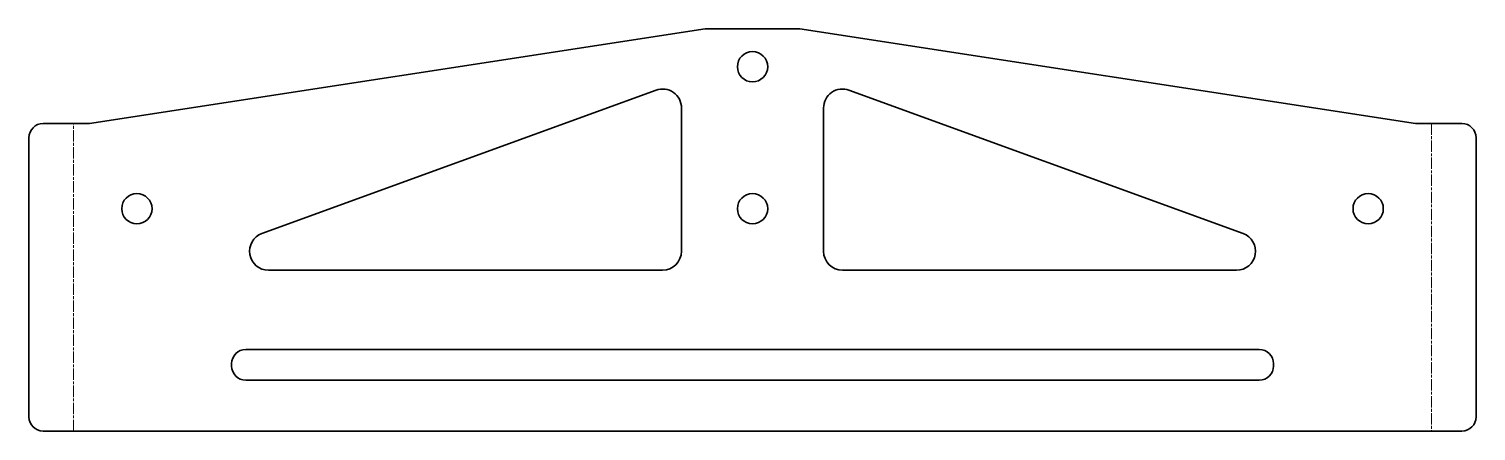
# Model space of a CAD drawing. Header units: inches. Extents: x 0 to 306, y 0 to 85.
import ezdxf

# ---------------------------------------------------------------- set-up
doc = ezdxf.new("R2010")
doc.units = ezdxf.units.IN
doc.header["$MEASUREMENT"] = 0
doc.linetypes.add('Chain', pattern=[13.68, 9.12, -1.14, 2.28, -1.14])
doc.layers.add('SIMUMAK Bend Centerline (ISO)', color=7, linetype='Chain', lineweight=9)
doc.layers.add('SIMUMAK Visible (ISO)', color=7, linetype='Continuous', lineweight=35)

# ---------------------------------------------------------------- blocks, each defined once
blk = doc.blocks.new('GLD-05-TOPTV01_Sheet_GLD-05-TOPTV01 (desplegada)')
at = {"layer": 'SIMUMAK Bend Centerline (ISO)', "ltscale": 0.263158}
for p, q in [((-143.39, -42.5), (-143.39, 22.5)), ((143.39, 22.5), (143.39, -42.5))]:
    blk.add_line(p, q, dxfattribs=at)
at = {"layer": 'SIMUMAK Visible (ISO)'}
for p, q in [((-10, 42.5), (-140, 22.5)), ((10, 42.5), (-10, 42.5)), ((140, 22.5), (10, 42.5)), ((-103.58, -0.74), (-20.37, 29.55)), ((20.37, 29.55), (103.58, -0.74)), ((-15, 25.79), (-15, -4.5)), ((15, -4.5), (15, 25.79)), ((-149.79, 22.5), (-140, 22.5)), ((140, 22.5), (149.79, 22.5)), ((-152.79, -39.5), (-152.79, 19.5)), ((152.79, 19.5), (152.79, -39.5)), ((-19, -8.5), (-102.21, -8.5)), ((102.21, -8.5), (19, -8.5)), ((-107, -25.25), (107, -25.25)), ((-110, -28.75), (-110, -28.25)), ((110, -28.25), (110, -28.75)), ((107, -31.75), (-107, -31.75)), ((149.79, -42.5), (-149.79, -42.5))]:
    blk.add_line(p, q, dxfattribs=at)
for centre in [(0, 34.5), (-130, 4.5), (0, 4.5), (130, 4.5)]:
    blk.add_circle(centre, 3.2, dxfattribs=at)
for centre, radius, start, end in [((-19, 25.79), 4, 0, 110), ((19, 25.79), 4, 70, 180), ((-102.21, -4.5), 4, 110, 270), ((102.21, -4.5), 4, 270, 70), ((-19, -4.5), 4, 270, 0), ((19, -4.5), 4, 180, 270), ((-107, -28.25), 3, 90, 180), ((107, -28.25), 3, 0, 90), ((-107, -28.75), 3, 180, 270), ((107, -28.75), 3, 270, 0)]:
    blk.add_arc(centre, radius, start, end, dxfattribs=at)
at = {"layer": 'SIMUMAK Visible (ISO)', "extrusion": (0, 0, -1)}
for centre, start, end in [((149.79, 19.5), 360, 90), ((-149.79, 19.5), 90, 180), ((149.79, -39.5), 270, 360), ((-149.79, -39.5), 180, 270)]:
    blk.add_arc(centre, 3, start, end, dxfattribs=at)

msp = doc.modelspace()

# ---------------------------------------------------------------- block references
msp.add_blockref('GLD-05-TOPTV01_Sheet_GLD-05-TOPTV01 (desplegada)', (152.79, 42.5))

doc.saveas('drawing.dxf')
